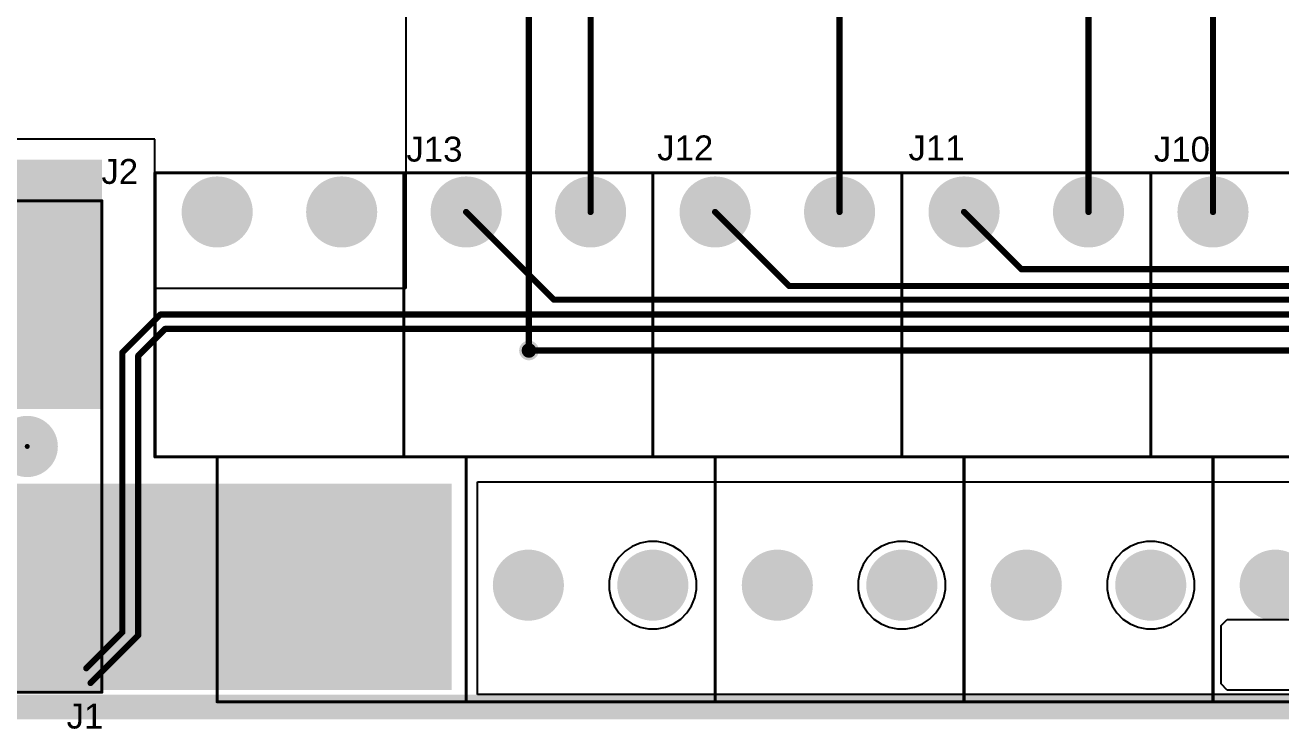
# Model space of a CAD drawing. Header units: millimetres. Extents: x -1.62 to 7.16, y -0.1 to 4.29.
# Drawn here: x 1.316 to 3.334, y 1.533 to 2.664 of the extents above; entities that cross this region are included whole.
import ezdxf

# ---------------------------------------------------------------- set-up
doc = ezdxf.new("R2010")
doc.units = ezdxf.units.MM
doc.header["$MEASUREMENT"] = 0
for name, color, linetype in [('BottomLayer', 5, 'Continuous'), ('BottomSolder', 6, 'Continuous'), ('Mechanical2', 216, 'Continuous'), ('MultiLayer', 9, 'Continuous'), ('PadHoleLayer', 156, 'Continuous'), ('TopLayer', 1, 'Continuous'), ('TopOverlay', 2, 'Continuous'), ('TopSolder', 216, 'Continuous'), ('ViaHoleLayer', 16, 'Continuous')]:
    doc.layers.add(name, color=color, linetype=linetype)
doc.styles.add('Arial', font='', dxfattribs={"height": 0.2})
doc.styles.get('Arial').set_extended_font_data('Arial')

# ---------------------------------------------------------------- blocks, each defined once
blk = doc.blocks.new('DB128A_5_08_2_2P_OG_S_65')
at = {"layer": 'BottomLayer'}
h = blk.add_hatch(color=5, dxfattribs=at)
edge = h.paths.add_edge_path()
edge.add_arc((-0.1, 0.6), 0.055118, 0, 360)
h = blk.add_hatch(color=5, dxfattribs=at)
edge = h.paths.add_edge_path()
edge.add_arc((0.1, 0.6), 0.055118, 0, 360)
h = blk.add_hatch(color=5, dxfattribs=at)
edge = h.paths.add_edge_path()
edge.add_arc((0, 0), 0.055118, 0, 360)
h = blk.add_hatch(color=5, dxfattribs=at)
edge = h.paths.add_edge_path()
edge.add_arc((0.2, 0), 0.055118, 0, 360)
at = {"layer": 'BottomSolder'}
h = blk.add_hatch(color=6, dxfattribs=at)
edge = h.paths.add_edge_path()
edge.add_arc((-0.1, 0.6), 0.057118, 0, 360)
h = blk.add_hatch(color=6, dxfattribs=at)
edge = h.paths.add_edge_path()
edge.add_arc((0.1, 0.6), 0.057118, 0, 360)
h = blk.add_hatch(color=6, dxfattribs=at)
edge = h.paths.add_edge_path()
edge.add_arc((0, 0), 0.057118, 0, 360)
h = blk.add_hatch(color=6, dxfattribs=at)
edge = h.paths.add_edge_path()
edge.add_arc((0.2, 0), 0.057118, 0, 360)
at = {"layer": 'MultiLayer'}
h = blk.add_hatch(color=9, dxfattribs=at)
edge = h.paths.add_edge_path()
edge.add_arc((-0.1, 0.6), 0.055118, 0, 360)
h = blk.add_hatch(color=9, dxfattribs=at)
edge = h.paths.add_edge_path()
edge.add_arc((0.1, 0.6), 0.055118, 0, 360)
h = blk.add_hatch(color=9, dxfattribs=at)
edge = h.paths.add_edge_path()
edge.add_arc((0, 0), 0.055118, 0, 360)
h = blk.add_hatch(color=9, dxfattribs=at)
edge = h.paths.add_edge_path()
edge.add_arc((0.2, 0), 0.055118, 0, 360)
at = {"layer": 'PadHoleLayer'}
h = blk.add_hatch(color=156, dxfattribs=at)
edge = h.paths.add_edge_path()
edge.add_arc((-0.1, 0.6), 0.031496, 0, 360)
h = blk.add_hatch(color=156, dxfattribs=at)
edge = h.paths.add_edge_path()
edge.add_arc((0.1, 0.6), 0.031496, 0, 360)
h = blk.add_hatch(color=156, dxfattribs=at)
edge = h.paths.add_edge_path()
edge.add_arc((0, 0), 0.031496, 0, 360)
h = blk.add_hatch(color=156, dxfattribs=at)
edge = h.paths.add_edge_path()
edge.add_arc((0.2, 0), 0.031496, 0, 360)
at = {"layer": 'TopLayer'}
h = blk.add_hatch(color=1, dxfattribs=at)
edge = h.paths.add_edge_path()
edge.add_arc((-0.1, 0.6), 0.055118, 0, 360)
h = blk.add_hatch(color=1, dxfattribs=at)
edge = h.paths.add_edge_path()
edge.add_arc((0.1, 0.6), 0.055118, 0, 360)
h = blk.add_hatch(color=1, dxfattribs=at)
edge = h.paths.add_edge_path()
edge.add_arc((0, 0), 0.055118, 0, 360)
h = blk.add_hatch(color=1, dxfattribs=at)
edge = h.paths.add_edge_path()
edge.add_arc((0.2, 0), 0.055118, 0, 360)
at = {"layer": 'TopSolder'}
h = blk.add_hatch(color=216, dxfattribs=at)
edge = h.paths.add_edge_path()
edge.add_arc((-0.1, 0.6), 0.057118, 0, 360)
h = blk.add_hatch(color=216, dxfattribs=at)
edge = h.paths.add_edge_path()
edge.add_arc((0.1, 0.6), 0.057118, 0, 360)
h = blk.add_hatch(color=216, dxfattribs=at)
edge = h.paths.add_edge_path()
edge.add_arc((0, 0), 0.057118, 0, 360)
h = blk.add_hatch(color=216, dxfattribs=at)
edge = h.paths.add_edge_path()
edge.add_arc((0.2, 0), 0.057118, 0, 360)
at = {"layer": 'TopOverlay', "const_width": 0.005}
for points in [[(-0.2, 0.206301), (-0.2, 0.662992)], [(-0.2, 0.662992), (0.2, 0.662992)], [(0.2, 0.206301), (0.2, 0.662992)], [(-0.2, 0.206301), (0.2, 0.206301)], [(-0.1, -0.187401), (-0.1, 0.206301)], [(0.2, 0.206301), (0.3, 0.206301)], [(0.3, -0.187401), (0.3, 0.206301)], [(-0.1, -0.187401), (0.3, -0.187401)]]:
    blk.add_lwpolyline(points, dxfattribs=at)
at = {"layer": 'TopOverlay', "const_width": 0.0025}
for points in [[(-0.20125, 0.662992, 1), (-0.19875, 0.662992, 1)], [(-0.20125, 0.662992, 1), (-0.19875, 0.662992, 1)], [(0.19875, 0.662992, 1), (0.20125, 0.662992, 1)], [(0.19875, 0.662992, 1), (0.20125, 0.662992, 1)], [(-0.20125, 0.206301, 1), (-0.19875, 0.206301, 1)], [(-0.20125, 0.206301, 1), (-0.19875, 0.206301, 1)], [(-0.10125, 0.206301, 1), (-0.09875, 0.206301, 1)], [(0.19875, 0.206301, 1), (0.20125, 0.206301, 1)], [(0.19875, 0.206301, 1), (0.20125, 0.206301, 1)], [(0.19875, 0.206301, 1), (0.20125, 0.206301, 1)], [(0.29875, 0.206301, 1), (0.30125, 0.206301, 1)], [(0.29875, 0.206301, 1), (0.30125, 0.206301, 1)], [(-0.10125, -0.187401, 1), (-0.09875, -0.187401, 1)], [(-0.10125, -0.187401, 1), (-0.09875, -0.187401, 1)], [(0.29875, -0.187401, 1), (0.30125, -0.187401, 1)], [(0.29875, -0.187401, 1), (0.30125, -0.187401, 1)]]:
    blk.add_lwpolyline(points, format="xyb", close=True, dxfattribs=at)
blk = doc.blocks.new('DB128A_5_08_2_2P_GN_S_148')
at = {"layer": 'BottomLayer'}
h = blk.add_hatch(color=5, dxfattribs=at)
edge = h.paths.add_edge_path()
edge.add_arc((-0.1, 0.6), 0.055118, 0, 360)
h = blk.add_hatch(color=5, dxfattribs=at)
edge = h.paths.add_edge_path()
edge.add_arc((0.1, 0.6), 0.055118, 0, 360)
h = blk.add_hatch(color=5, dxfattribs=at)
edge = h.paths.add_edge_path()
edge.add_arc((0, 0), 0.055118, 0, 360)
h = blk.add_hatch(color=5, dxfattribs=at)
edge = h.paths.add_edge_path()
edge.add_arc((0.2, 0), 0.055118, 0, 360)
at = {"layer": 'BottomSolder'}
h = blk.add_hatch(color=6, dxfattribs=at)
edge = h.paths.add_edge_path()
edge.add_arc((-0.1, 0.6), 0.057118, 0, 360)
h = blk.add_hatch(color=6, dxfattribs=at)
edge = h.paths.add_edge_path()
edge.add_arc((0.1, 0.6), 0.057118, 0, 360)
h = blk.add_hatch(color=6, dxfattribs=at)
edge = h.paths.add_edge_path()
edge.add_arc((0, 0), 0.057118, 0, 360)
h = blk.add_hatch(color=6, dxfattribs=at)
edge = h.paths.add_edge_path()
edge.add_arc((0.2, 0), 0.057118, 0, 360)
at = {"layer": 'MultiLayer'}
h = blk.add_hatch(color=9, dxfattribs=at)
edge = h.paths.add_edge_path()
edge.add_arc((-0.1, 0.6), 0.055118, 0, 360)
h = blk.add_hatch(color=9, dxfattribs=at)
edge = h.paths.add_edge_path()
edge.add_arc((0.1, 0.6), 0.055118, 0, 360)
h = blk.add_hatch(color=9, dxfattribs=at)
edge = h.paths.add_edge_path()
edge.add_arc((0, 0), 0.055118, 0, 360)
h = blk.add_hatch(color=9, dxfattribs=at)
edge = h.paths.add_edge_path()
edge.add_arc((0.2, 0), 0.055118, 0, 360)
at = {"layer": 'PadHoleLayer'}
h = blk.add_hatch(color=156, dxfattribs=at)
edge = h.paths.add_edge_path()
edge.add_arc((-0.1, 0.6), 0.031496, 0, 360)
h = blk.add_hatch(color=156, dxfattribs=at)
edge = h.paths.add_edge_path()
edge.add_arc((0.1, 0.6), 0.031496, 0, 360)
h = blk.add_hatch(color=156, dxfattribs=at)
edge = h.paths.add_edge_path()
edge.add_arc((0, 0), 0.031496, 0, 360)
h = blk.add_hatch(color=156, dxfattribs=at)
edge = h.paths.add_edge_path()
edge.add_arc((0.2, 0), 0.031496, 0, 360)
at = {"layer": 'TopLayer'}
h = blk.add_hatch(color=1, dxfattribs=at)
edge = h.paths.add_edge_path()
edge.add_arc((-0.1, 0.6), 0.055118, 0, 360)
h = blk.add_hatch(color=1, dxfattribs=at)
edge = h.paths.add_edge_path()
edge.add_arc((0.1, 0.6), 0.055118, 0, 360)
h = blk.add_hatch(color=1, dxfattribs=at)
edge = h.paths.add_edge_path()
edge.add_arc((0, 0), 0.055118, 0, 360)
h = blk.add_hatch(color=1, dxfattribs=at)
edge = h.paths.add_edge_path()
edge.add_arc((0.2, 0), 0.055118, 0, 360)
at = {"layer": 'TopSolder'}
h = blk.add_hatch(color=216, dxfattribs=at)
edge = h.paths.add_edge_path()
edge.add_arc((-0.1, 0.6), 0.057118, 0, 360)
h = blk.add_hatch(color=216, dxfattribs=at)
edge = h.paths.add_edge_path()
edge.add_arc((0.1, 0.6), 0.057118, 0, 360)
h = blk.add_hatch(color=216, dxfattribs=at)
edge = h.paths.add_edge_path()
edge.add_arc((0, 0), 0.057118, 0, 360)
h = blk.add_hatch(color=216, dxfattribs=at)
edge = h.paths.add_edge_path()
edge.add_arc((0.2, 0), 0.057118, 0, 360)
at = {"layer": 'TopOverlay', "const_width": 0.005}
for points in [[(-0.2, 0.206301), (-0.2, 0.662992)], [(-0.2, 0.662992), (0.2, 0.662992)], [(0.2, 0.206301), (0.2, 0.662992)], [(-0.2, 0.206301), (0.2, 0.206301)], [(-0.1, -0.187401), (-0.1, 0.206301)], [(0.2, 0.206301), (0.3, 0.206301)], [(0.3, -0.187401), (0.3, 0.206301)], [(-0.1, -0.187401), (0.3, -0.187401)]]:
    blk.add_lwpolyline(points, dxfattribs=at)
at = {"layer": 'TopOverlay', "const_width": 0.0025}
for points in [[(-0.20125, 0.662992, 1), (-0.19875, 0.662992, 1)], [(-0.20125, 0.662992, 1), (-0.19875, 0.662992, 1)], [(0.19875, 0.662992, 1), (0.20125, 0.662992, 1)], [(0.19875, 0.662992, 1), (0.20125, 0.662992, 1)], [(-0.20125, 0.206301, 1), (-0.19875, 0.206301, 1)], [(-0.20125, 0.206301, 1), (-0.19875, 0.206301, 1)], [(-0.10125, 0.206301, 1), (-0.09875, 0.206301, 1)], [(0.19875, 0.206301, 1), (0.20125, 0.206301, 1)], [(0.19875, 0.206301, 1), (0.20125, 0.206301, 1)], [(0.19875, 0.206301, 1), (0.20125, 0.206301, 1)], [(0.29875, 0.206301, 1), (0.30125, 0.206301, 1)], [(0.29875, 0.206301, 1), (0.30125, 0.206301, 1)], [(-0.10125, -0.187401, 1), (-0.09875, -0.187401, 1)], [(-0.10125, -0.187401, 1), (-0.09875, -0.187401, 1)], [(0.29875, -0.187401, 1), (0.30125, -0.187401, 1)], [(0.29875, -0.187401, 1), (0.30125, -0.187401, 1)]]:
    blk.add_lwpolyline(points, format="xyb", close=True, dxfattribs=at)
blk = doc.blocks.new('DB128A_5_08_2_2P_GN_S_149')
at = {"layer": 'BottomLayer'}
h = blk.add_hatch(color=5, dxfattribs=at)
edge = h.paths.add_edge_path()
edge.add_arc((-0.1, 0.6), 0.055118, 0, 360)
h = blk.add_hatch(color=5, dxfattribs=at)
edge = h.paths.add_edge_path()
edge.add_arc((0.1, 0.6), 0.055118, 0, 360)
h = blk.add_hatch(color=5, dxfattribs=at)
edge = h.paths.add_edge_path()
edge.add_arc((0, 0), 0.055118, 0, 360)
h = blk.add_hatch(color=5, dxfattribs=at)
edge = h.paths.add_edge_path()
edge.add_arc((0.2, 0), 0.055118, 0, 360)
at = {"layer": 'BottomSolder'}
h = blk.add_hatch(color=6, dxfattribs=at)
edge = h.paths.add_edge_path()
edge.add_arc((-0.1, 0.6), 0.057118, 0, 360)
h = blk.add_hatch(color=6, dxfattribs=at)
edge = h.paths.add_edge_path()
edge.add_arc((0.1, 0.6), 0.057118, 0, 360)
h = blk.add_hatch(color=6, dxfattribs=at)
edge = h.paths.add_edge_path()
edge.add_arc((0, 0), 0.057118, 0, 360)
h = blk.add_hatch(color=6, dxfattribs=at)
edge = h.paths.add_edge_path()
edge.add_arc((0.2, 0), 0.057118, 0, 360)
at = {"layer": 'MultiLayer'}
h = blk.add_hatch(color=9, dxfattribs=at)
edge = h.paths.add_edge_path()
edge.add_arc((-0.1, 0.6), 0.055118, 0, 360)
h = blk.add_hatch(color=9, dxfattribs=at)
edge = h.paths.add_edge_path()
edge.add_arc((0.1, 0.6), 0.055118, 0, 360)
h = blk.add_hatch(color=9, dxfattribs=at)
edge = h.paths.add_edge_path()
edge.add_arc((0, 0), 0.055118, 0, 360)
h = blk.add_hatch(color=9, dxfattribs=at)
edge = h.paths.add_edge_path()
edge.add_arc((0.2, 0), 0.055118, 0, 360)
at = {"layer": 'PadHoleLayer'}
h = blk.add_hatch(color=156, dxfattribs=at)
edge = h.paths.add_edge_path()
edge.add_arc((-0.1, 0.6), 0.031496, 0, 360)
h = blk.add_hatch(color=156, dxfattribs=at)
edge = h.paths.add_edge_path()
edge.add_arc((0.1, 0.6), 0.031496, 0, 360)
h = blk.add_hatch(color=156, dxfattribs=at)
edge = h.paths.add_edge_path()
edge.add_arc((0, 0), 0.031496, 0, 360)
h = blk.add_hatch(color=156, dxfattribs=at)
edge = h.paths.add_edge_path()
edge.add_arc((0.2, 0), 0.031496, 0, 360)
at = {"layer": 'TopLayer'}
h = blk.add_hatch(color=1, dxfattribs=at)
edge = h.paths.add_edge_path()
edge.add_arc((-0.1, 0.6), 0.055118, 0, 360)
h = blk.add_hatch(color=1, dxfattribs=at)
edge = h.paths.add_edge_path()
edge.add_arc((0.1, 0.6), 0.055118, 0, 360)
h = blk.add_hatch(color=1, dxfattribs=at)
edge = h.paths.add_edge_path()
edge.add_arc((0, 0), 0.055118, 0, 360)
h = blk.add_hatch(color=1, dxfattribs=at)
edge = h.paths.add_edge_path()
edge.add_arc((0.2, 0), 0.055118, 0, 360)
at = {"layer": 'TopSolder'}
h = blk.add_hatch(color=216, dxfattribs=at)
edge = h.paths.add_edge_path()
edge.add_arc((-0.1, 0.6), 0.057118, 0, 360)
h = blk.add_hatch(color=216, dxfattribs=at)
edge = h.paths.add_edge_path()
edge.add_arc((0.1, 0.6), 0.057118, 0, 360)
h = blk.add_hatch(color=216, dxfattribs=at)
edge = h.paths.add_edge_path()
edge.add_arc((0, 0), 0.057118, 0, 360)
h = blk.add_hatch(color=216, dxfattribs=at)
edge = h.paths.add_edge_path()
edge.add_arc((0.2, 0), 0.057118, 0, 360)
at = {"layer": 'TopOverlay', "const_width": 0.005}
for points in [[(-0.2, 0.206301), (-0.2, 0.662992)], [(-0.2, 0.662992), (0.2, 0.662992)], [(0.2, 0.206301), (0.2, 0.662992)], [(-0.2, 0.206301), (0.2, 0.206301)], [(-0.1, -0.187401), (-0.1, 0.206301)], [(0.2, 0.206301), (0.3, 0.206301)], [(0.3, -0.187401), (0.3, 0.206301)], [(-0.1, -0.187401), (0.3, -0.187401)]]:
    blk.add_lwpolyline(points, dxfattribs=at)
at = {"layer": 'TopOverlay', "const_width": 0.0025}
for points in [[(-0.20125, 0.662992, 1), (-0.19875, 0.662992, 1)], [(-0.20125, 0.662992, 1), (-0.19875, 0.662992, 1)], [(0.19875, 0.662992, 1), (0.20125, 0.662992, 1)], [(0.19875, 0.662992, 1), (0.20125, 0.662992, 1)], [(-0.20125, 0.206301, 1), (-0.19875, 0.206301, 1)], [(-0.20125, 0.206301, 1), (-0.19875, 0.206301, 1)], [(-0.10125, 0.206301, 1), (-0.09875, 0.206301, 1)], [(0.19875, 0.206301, 1), (0.20125, 0.206301, 1)], [(0.19875, 0.206301, 1), (0.20125, 0.206301, 1)], [(0.19875, 0.206301, 1), (0.20125, 0.206301, 1)], [(0.29875, 0.206301, 1), (0.30125, 0.206301, 1)], [(0.29875, 0.206301, 1), (0.30125, 0.206301, 1)], [(-0.10125, -0.187401, 1), (-0.09875, -0.187401, 1)], [(-0.10125, -0.187401, 1), (-0.09875, -0.187401, 1)], [(0.29875, -0.187401, 1), (0.30125, -0.187401, 1)], [(0.29875, -0.187401, 1), (0.30125, -0.187401, 1)]]:
    blk.add_lwpolyline(points, format="xyb", close=True, dxfattribs=at)
blk = doc.blocks.new('DB128A_5_08_2_2P_GN_S_150')
at = {"layer": 'BottomLayer'}
h = blk.add_hatch(color=5, dxfattribs=at)
edge = h.paths.add_edge_path()
edge.add_arc((-0.1, 0.6), 0.055118, 0, 360)
h = blk.add_hatch(color=5, dxfattribs=at)
edge = h.paths.add_edge_path()
edge.add_arc((0.1, 0.6), 0.055118, 0, 360)
h = blk.add_hatch(color=5, dxfattribs=at)
edge = h.paths.add_edge_path()
edge.add_arc((0, 0), 0.055118, 0, 360)
h = blk.add_hatch(color=5, dxfattribs=at)
edge = h.paths.add_edge_path()
edge.add_arc((0.2, 0), 0.055118, 0, 360)
at = {"layer": 'BottomSolder'}
h = blk.add_hatch(color=6, dxfattribs=at)
edge = h.paths.add_edge_path()
edge.add_arc((-0.1, 0.6), 0.057118, 0, 360)
h = blk.add_hatch(color=6, dxfattribs=at)
edge = h.paths.add_edge_path()
edge.add_arc((0.1, 0.6), 0.057118, 0, 360)
h = blk.add_hatch(color=6, dxfattribs=at)
edge = h.paths.add_edge_path()
edge.add_arc((0, 0), 0.057118, 0, 360)
h = blk.add_hatch(color=6, dxfattribs=at)
edge = h.paths.add_edge_path()
edge.add_arc((0.2, 0), 0.057118, 0, 360)
at = {"layer": 'MultiLayer'}
h = blk.add_hatch(color=9, dxfattribs=at)
edge = h.paths.add_edge_path()
edge.add_arc((-0.1, 0.6), 0.055118, 0, 360)
h = blk.add_hatch(color=9, dxfattribs=at)
edge = h.paths.add_edge_path()
edge.add_arc((0.1, 0.6), 0.055118, 0, 360)
h = blk.add_hatch(color=9, dxfattribs=at)
edge = h.paths.add_edge_path()
edge.add_arc((0, 0), 0.055118, 0, 360)
h = blk.add_hatch(color=9, dxfattribs=at)
edge = h.paths.add_edge_path()
edge.add_arc((0.2, 0), 0.055118, 0, 360)
at = {"layer": 'PadHoleLayer'}
h = blk.add_hatch(color=156, dxfattribs=at)
edge = h.paths.add_edge_path()
edge.add_arc((-0.1, 0.6), 0.031496, 0, 360)
h = blk.add_hatch(color=156, dxfattribs=at)
edge = h.paths.add_edge_path()
edge.add_arc((0.1, 0.6), 0.031496, 0, 360)
h = blk.add_hatch(color=156, dxfattribs=at)
edge = h.paths.add_edge_path()
edge.add_arc((0, 0), 0.031496, 0, 360)
h = blk.add_hatch(color=156, dxfattribs=at)
edge = h.paths.add_edge_path()
edge.add_arc((0.2, 0), 0.031496, 0, 360)
at = {"layer": 'TopLayer'}
h = blk.add_hatch(color=1, dxfattribs=at)
edge = h.paths.add_edge_path()
edge.add_arc((-0.1, 0.6), 0.055118, 0, 360)
h = blk.add_hatch(color=1, dxfattribs=at)
edge = h.paths.add_edge_path()
edge.add_arc((0.1, 0.6), 0.055118, 0, 360)
h = blk.add_hatch(color=1, dxfattribs=at)
edge = h.paths.add_edge_path()
edge.add_arc((0, 0), 0.055118, 0, 360)
h = blk.add_hatch(color=1, dxfattribs=at)
edge = h.paths.add_edge_path()
edge.add_arc((0.2, 0), 0.055118, 0, 360)
at = {"layer": 'TopSolder'}
h = blk.add_hatch(color=216, dxfattribs=at)
edge = h.paths.add_edge_path()
edge.add_arc((-0.1, 0.6), 0.057118, 0, 360)
h = blk.add_hatch(color=216, dxfattribs=at)
edge = h.paths.add_edge_path()
edge.add_arc((0.1, 0.6), 0.057118, 0, 360)
h = blk.add_hatch(color=216, dxfattribs=at)
edge = h.paths.add_edge_path()
edge.add_arc((0, 0), 0.057118, 0, 360)
h = blk.add_hatch(color=216, dxfattribs=at)
edge = h.paths.add_edge_path()
edge.add_arc((0.2, 0), 0.057118, 0, 360)
at = {"layer": 'TopOverlay', "const_width": 0.005}
for points in [[(-0.2, 0.206301), (-0.2, 0.662992)], [(-0.2, 0.662992), (0.2, 0.662992)], [(0.2, 0.206301), (0.2, 0.662992)], [(-0.2, 0.206301), (0.2, 0.206301)], [(-0.1, -0.187401), (-0.1, 0.206301)], [(0.2, 0.206301), (0.3, 0.206301)], [(0.3, -0.187401), (0.3, 0.206301)], [(-0.1, -0.187401), (0.3, -0.187401)]]:
    blk.add_lwpolyline(points, dxfattribs=at)
at = {"layer": 'TopOverlay', "const_width": 0.0025}
for points in [[(-0.20125, 0.662992, 1), (-0.19875, 0.662992, 1)], [(-0.20125, 0.662992, 1), (-0.19875, 0.662992, 1)], [(0.19875, 0.662992, 1), (0.20125, 0.662992, 1)], [(0.19875, 0.662992, 1), (0.20125, 0.662992, 1)], [(-0.20125, 0.206301, 1), (-0.19875, 0.206301, 1)], [(-0.20125, 0.206301, 1), (-0.19875, 0.206301, 1)], [(-0.10125, 0.206301, 1), (-0.09875, 0.206301, 1)], [(0.19875, 0.206301, 1), (0.20125, 0.206301, 1)], [(0.19875, 0.206301, 1), (0.20125, 0.206301, 1)], [(0.19875, 0.206301, 1), (0.20125, 0.206301, 1)], [(0.29875, 0.206301, 1), (0.30125, 0.206301, 1)], [(0.29875, 0.206301, 1), (0.30125, 0.206301, 1)], [(-0.10125, -0.187401, 1), (-0.09875, -0.187401, 1)], [(-0.10125, -0.187401, 1), (-0.09875, -0.187401, 1)], [(0.29875, -0.187401, 1), (0.30125, -0.187401, 1)], [(0.29875, -0.187401, 1), (0.30125, -0.187401, 1)]]:
    blk.add_lwpolyline(points, format="xyb", close=True, dxfattribs=at)
blk = doc.blocks.new('DB128A_5_08_2_2P_GN_S_151')
at = {"layer": 'BottomLayer'}
h = blk.add_hatch(color=5, dxfattribs=at)
edge = h.paths.add_edge_path()
edge.add_arc((-0.1, 0.6), 0.055118, 0, 360)
h = blk.add_hatch(color=5, dxfattribs=at)
edge = h.paths.add_edge_path()
edge.add_arc((0.1, 0.6), 0.055118, 0, 360)
h = blk.add_hatch(color=5, dxfattribs=at)
edge = h.paths.add_edge_path()
edge.add_arc((0, 0), 0.055118, 0, 360)
h = blk.add_hatch(color=5, dxfattribs=at)
edge = h.paths.add_edge_path()
edge.add_arc((0.2, 0), 0.055118, 0, 360)
at = {"layer": 'BottomSolder'}
h = blk.add_hatch(color=6, dxfattribs=at)
edge = h.paths.add_edge_path()
edge.add_arc((-0.1, 0.6), 0.057118, 0, 360)
h = blk.add_hatch(color=6, dxfattribs=at)
edge = h.paths.add_edge_path()
edge.add_arc((0.1, 0.6), 0.057118, 0, 360)
h = blk.add_hatch(color=6, dxfattribs=at)
edge = h.paths.add_edge_path()
edge.add_arc((0, 0), 0.057118, 0, 360)
h = blk.add_hatch(color=6, dxfattribs=at)
edge = h.paths.add_edge_path()
edge.add_arc((0.2, 0), 0.057118, 0, 360)
at = {"layer": 'MultiLayer'}
h = blk.add_hatch(color=9, dxfattribs=at)
edge = h.paths.add_edge_path()
edge.add_arc((-0.1, 0.6), 0.055118, 0, 360)
h = blk.add_hatch(color=9, dxfattribs=at)
edge = h.paths.add_edge_path()
edge.add_arc((0.1, 0.6), 0.055118, 0, 360)
h = blk.add_hatch(color=9, dxfattribs=at)
edge = h.paths.add_edge_path()
edge.add_arc((0, 0), 0.055118, 0, 360)
h = blk.add_hatch(color=9, dxfattribs=at)
edge = h.paths.add_edge_path()
edge.add_arc((0.2, 0), 0.055118, 0, 360)
at = {"layer": 'PadHoleLayer'}
h = blk.add_hatch(color=156, dxfattribs=at)
edge = h.paths.add_edge_path()
edge.add_arc((-0.1, 0.6), 0.031496, 0, 360)
h = blk.add_hatch(color=156, dxfattribs=at)
edge = h.paths.add_edge_path()
edge.add_arc((0.1, 0.6), 0.031496, 0, 360)
h = blk.add_hatch(color=156, dxfattribs=at)
edge = h.paths.add_edge_path()
edge.add_arc((0, 0), 0.031496, 0, 360)
h = blk.add_hatch(color=156, dxfattribs=at)
edge = h.paths.add_edge_path()
edge.add_arc((0.2, 0), 0.031496, 0, 360)
at = {"layer": 'TopLayer'}
h = blk.add_hatch(color=1, dxfattribs=at)
edge = h.paths.add_edge_path()
edge.add_arc((-0.1, 0.6), 0.055118, 0, 360)
h = blk.add_hatch(color=1, dxfattribs=at)
edge = h.paths.add_edge_path()
edge.add_arc((0.1, 0.6), 0.055118, 0, 360)
h = blk.add_hatch(color=1, dxfattribs=at)
edge = h.paths.add_edge_path()
edge.add_arc((0, 0), 0.055118, 0, 360)
h = blk.add_hatch(color=1, dxfattribs=at)
edge = h.paths.add_edge_path()
edge.add_arc((0.2, 0), 0.055118, 0, 360)
at = {"layer": 'TopSolder'}
h = blk.add_hatch(color=216, dxfattribs=at)
edge = h.paths.add_edge_path()
edge.add_arc((-0.1, 0.6), 0.057118, 0, 360)
h = blk.add_hatch(color=216, dxfattribs=at)
edge = h.paths.add_edge_path()
edge.add_arc((0.1, 0.6), 0.057118, 0, 360)
h = blk.add_hatch(color=216, dxfattribs=at)
edge = h.paths.add_edge_path()
edge.add_arc((0, 0), 0.057118, 0, 360)
h = blk.add_hatch(color=216, dxfattribs=at)
edge = h.paths.add_edge_path()
edge.add_arc((0.2, 0), 0.057118, 0, 360)
at = {"layer": 'TopOverlay', "const_width": 0.005}
for points in [[(-0.2, 0.662992), (0.2, 0.662992)], [(-0.2, 0.206301), (-0.2, 0.662992)], [(0.2, 0.206301), (0.2, 0.662992)], [(-0.2, 0.206301), (0.2, 0.206301)], [(-0.1, -0.187401), (-0.1, 0.206301)], [(0.2, 0.206301), (0.3, 0.206301)], [(0.3, -0.187401), (0.3, 0.206301)], [(-0.1, -0.187401), (0.3, -0.187401)]]:
    blk.add_lwpolyline(points, dxfattribs=at)
at = {"layer": 'TopOverlay', "const_width": 0.0025}
for points in [[(-0.20125, 0.662992, 1), (-0.19875, 0.662992, 1)], [(-0.20125, 0.662992, 1), (-0.19875, 0.662992, 1)], [(0.19875, 0.662992, 1), (0.20125, 0.662992, 1)], [(0.19875, 0.662992, 1), (0.20125, 0.662992, 1)], [(-0.20125, 0.206301, 1), (-0.19875, 0.206301, 1)], [(-0.20125, 0.206301, 1), (-0.19875, 0.206301, 1)], [(-0.10125, 0.206301, 1), (-0.09875, 0.206301, 1)], [(0.19875, 0.206301, 1), (0.20125, 0.206301, 1)], [(0.19875, 0.206301, 1), (0.20125, 0.206301, 1)], [(0.19875, 0.206301, 1), (0.20125, 0.206301, 1)], [(0.29875, 0.206301, 1), (0.30125, 0.206301, 1)], [(0.29875, 0.206301, 1), (0.30125, 0.206301, 1)], [(-0.10125, -0.187401, 1), (-0.09875, -0.187401, 1)], [(-0.10125, -0.187401, 1), (-0.09875, -0.187401, 1)], [(0.29875, -0.187401, 1), (0.30125, -0.187401, 1)], [(0.29875, -0.187401, 1), (0.30125, -0.187401, 1)]]:
    blk.add_lwpolyline(points, format="xyb", close=True, dxfattribs=at)
blk = doc.blocks.new('178_6165_0002_157')
at = {"layer": 'BottomLayer'}
blk.add_hatch(color=5, dxfattribs=at).paths.add_polyline_path([(-0.2953, 0.0925), (-0.2087, 0.0925), (-0.2087, 0.0059), (-0.2953, 0.0059)])
h = blk.add_hatch(color=5, dxfattribs=at)
edge = h.paths.add_edge_path()
edge.add_arc((-0.1142, 0.0492), 0.0433, 0, 360)
h = blk.add_hatch(color=5, dxfattribs=at)
edge = h.paths.add_edge_path()
edge.add_arc((0.1142, 0.0492), 0.0433, 0, 360)
h = blk.add_hatch(color=5, dxfattribs=at)
edge = h.paths.add_edge_path()
edge.add_arc((0.252, 0.0492), 0.0433, 0, 360)
h = blk.add_hatch(color=5, dxfattribs=at)
edge = h.paths.add_edge_path()
edge.add_arc((-0.252, -0.0492), 0.0433, 0, 360)
h = blk.add_hatch(color=5, dxfattribs=at)
edge = h.paths.add_edge_path()
edge.add_arc((-0.1142, -0.0492), 0.0433, 0, 360)
h = blk.add_hatch(color=5, dxfattribs=at)
edge = h.paths.add_edge_path()
edge.add_arc((0.1142, -0.0492), 0.0433, 0, 360)
h = blk.add_hatch(color=5, dxfattribs=at)
edge = h.paths.add_edge_path()
edge.add_arc((0.252, -0.0492), 0.0433, 0, 360)
at = {"layer": 'BottomSolder'}
blk.add_hatch(color=6, dxfattribs=at).paths.add_polyline_path([(-0.2973, 0.0945), (-0.2067, 0.0945), (-0.2067, 0.0039), (-0.2973, 0.0039)])
h = blk.add_hatch(color=6, dxfattribs=at)
edge = h.paths.add_edge_path()
edge.add_arc((-0.1142, 0.0492), 0.0453, 0, 360)
h = blk.add_hatch(color=6, dxfattribs=at)
edge = h.paths.add_edge_path()
edge.add_arc((0.1142, 0.0492), 0.0453, 0, 360)
h = blk.add_hatch(color=6, dxfattribs=at)
edge = h.paths.add_edge_path()
edge.add_arc((0.252, 0.0492), 0.0453, 0, 360)
h = blk.add_hatch(color=6, dxfattribs=at)
edge = h.paths.add_edge_path()
edge.add_arc((0, 0), 0.004, 0, 360)
h = blk.add_hatch(color=6, dxfattribs=at)
edge = h.paths.add_edge_path()
edge.add_arc((-0.252, -0.0492), 0.0453, 0, 360)
h = blk.add_hatch(color=6, dxfattribs=at)
edge = h.paths.add_edge_path()
edge.add_arc((-0.1142, -0.0492), 0.0453, 0, 360)
h = blk.add_hatch(color=6, dxfattribs=at)
edge = h.paths.add_edge_path()
edge.add_arc((0.1142, -0.0492), 0.0453, 0, 360)
h = blk.add_hatch(color=6, dxfattribs=at)
edge = h.paths.add_edge_path()
edge.add_arc((0.252, -0.0492), 0.0453, 0, 360)
at = {"layer": 'MultiLayer'}
blk.add_hatch(color=9, dxfattribs=at).paths.add_polyline_path([(-0.2953, 0.0925), (-0.2087, 0.0925), (-0.2087, 0.0059), (-0.2953, 0.0059)])
h = blk.add_hatch(color=9, dxfattribs=at)
edge = h.paths.add_edge_path()
edge.add_arc((-0.1142, 0.0492), 0.0433, 0, 360)
h = blk.add_hatch(color=9, dxfattribs=at)
edge = h.paths.add_edge_path()
edge.add_arc((0.1142, 0.0492), 0.0433, 0, 360)
h = blk.add_hatch(color=9, dxfattribs=at)
edge = h.paths.add_edge_path()
edge.add_arc((0.252, 0.0492), 0.0433, 0, 360)
h = blk.add_hatch(color=9, dxfattribs=at)
edge = h.paths.add_edge_path()
edge.add_arc((-0.252, -0.0492), 0.0433, 0, 360)
h = blk.add_hatch(color=9, dxfattribs=at)
edge = h.paths.add_edge_path()
edge.add_arc((-0.1142, -0.0492), 0.0433, 0, 360)
h = blk.add_hatch(color=9, dxfattribs=at)
edge = h.paths.add_edge_path()
edge.add_arc((0.1142, -0.0492), 0.0433, 0, 360)
h = blk.add_hatch(color=9, dxfattribs=at)
edge = h.paths.add_edge_path()
edge.add_arc((0.252, -0.0492), 0.0433, 0, 360)
at = {"layer": 'PadHoleLayer'}
h = blk.add_hatch(color=156, dxfattribs=at)
edge = h.paths.add_edge_path()
edge.add_arc((-0.252, 0.0492), 0.0295, 0, 360)
h = blk.add_hatch(color=156, dxfattribs=at)
edge = h.paths.add_edge_path()
edge.add_arc((-0.1142, 0.0492), 0.0295, 0, 360)
h = blk.add_hatch(color=156, dxfattribs=at)
edge = h.paths.add_edge_path()
edge.add_arc((0.1142, 0.0492), 0.0295, 0, 360)
h = blk.add_hatch(color=156, dxfattribs=at)
edge = h.paths.add_edge_path()
edge.add_arc((0.252, 0.0492), 0.0295, 0, 360)
h = blk.add_hatch(color=156, dxfattribs=at)
edge = h.paths.add_edge_path()
edge.add_arc((0, 0), 0.0492, 0, 360)
h = blk.add_hatch(color=156, dxfattribs=at)
edge = h.paths.add_edge_path()
edge.add_arc((-0.252, -0.0492), 0.0295, 0, 360)
h = blk.add_hatch(color=156, dxfattribs=at)
edge = h.paths.add_edge_path()
edge.add_arc((-0.1142, -0.0492), 0.0295, 0, 360)
h = blk.add_hatch(color=156, dxfattribs=at)
edge = h.paths.add_edge_path()
edge.add_arc((0.1142, -0.0492), 0.0295, 0, 360)
h = blk.add_hatch(color=156, dxfattribs=at)
edge = h.paths.add_edge_path()
edge.add_arc((0.252, -0.0492), 0.0295, 0, 360)
at = {"layer": 'TopLayer'}
blk.add_hatch(color=1, dxfattribs=at).paths.add_polyline_path([(-0.2953, 0.0925), (-0.2087, 0.0925), (-0.2087, 0.0059), (-0.2953, 0.0059)])
h = blk.add_hatch(color=1, dxfattribs=at)
edge = h.paths.add_edge_path()
edge.add_arc((-0.1142, 0.0492), 0.0433, 0, 360)
h = blk.add_hatch(color=1, dxfattribs=at)
edge = h.paths.add_edge_path()
edge.add_arc((0.1142, 0.0492), 0.0433, 0, 360)
h = blk.add_hatch(color=1, dxfattribs=at)
edge = h.paths.add_edge_path()
edge.add_arc((0.252, 0.0492), 0.0433, 0, 360)
h = blk.add_hatch(color=1, dxfattribs=at)
edge = h.paths.add_edge_path()
edge.add_arc((-0.252, -0.0492), 0.0433, 0, 360)
h = blk.add_hatch(color=1, dxfattribs=at)
edge = h.paths.add_edge_path()
edge.add_arc((-0.1142, -0.0492), 0.0433, 0, 360)
h = blk.add_hatch(color=1, dxfattribs=at)
edge = h.paths.add_edge_path()
edge.add_arc((0.1142, -0.0492), 0.0433, 0, 360)
h = blk.add_hatch(color=1, dxfattribs=at)
edge = h.paths.add_edge_path()
edge.add_arc((0.252, -0.0492), 0.0433, 0, 360)
at = {"layer": 'TopSolder'}
blk.add_hatch(color=216, dxfattribs=at).paths.add_polyline_path([(-0.2973, 0.0945), (-0.2067, 0.0945), (-0.2067, 0.0039), (-0.2973, 0.0039)])
h = blk.add_hatch(color=216, dxfattribs=at)
edge = h.paths.add_edge_path()
edge.add_arc((-0.1142, 0.0492), 0.0453, 0, 360)
h = blk.add_hatch(color=216, dxfattribs=at)
edge = h.paths.add_edge_path()
edge.add_arc((0.1142, 0.0492), 0.0453, 0, 360)
h = blk.add_hatch(color=216, dxfattribs=at)
edge = h.paths.add_edge_path()
edge.add_arc((0.252, 0.0492), 0.0453, 0, 360)
h = blk.add_hatch(color=216, dxfattribs=at)
edge = h.paths.add_edge_path()
edge.add_arc((0, 0), 0.004, 0, 360)
h = blk.add_hatch(color=216, dxfattribs=at)
edge = h.paths.add_edge_path()
edge.add_arc((-0.252, -0.0492), 0.0453, 0, 360)
h = blk.add_hatch(color=216, dxfattribs=at)
edge = h.paths.add_edge_path()
edge.add_arc((-0.1142, -0.0492), 0.0453, 0, 360)
h = blk.add_hatch(color=216, dxfattribs=at)
edge = h.paths.add_edge_path()
edge.add_arc((0.1142, -0.0492), 0.0453, 0, 360)
h = blk.add_hatch(color=216, dxfattribs=at)
edge = h.paths.add_edge_path()
edge.add_arc((0.252, -0.0492), 0.0453, 0, 360)
at = {"layer": 'TopOverlay', "const_width": 0.005}
for points in [[(-0.395, 0.12), (0.395, 0.12)], [(-0.395, 0.12), (-0.395, -0.12)], [(0.395, 0.12), (0.395, -0.12)], [(-0.395, -0.12), (0.395, -0.12)]]:
    blk.add_lwpolyline(points, dxfattribs=at)
at = {"layer": 'TopOverlay', "const_width": 0.0025}
for points in [[(-0.3962, 0.12, 1), (-0.3937, 0.12, 1)], [(-0.3962, 0.12, 1), (-0.3937, 0.12, 1)], [(0.3937, 0.12, 1), (0.3962, 0.12, 1)], [(0.3937, 0.12, 1), (0.3962, 0.12, 1)], [(-0.3962, -0.12, 1), (-0.3937, -0.12, 1)], [(-0.3962, -0.12, 1), (-0.3937, -0.12, 1)], [(0.3937, -0.12, 1), (0.3962, -0.12, 1)], [(0.3937, -0.12, 1), (0.3962, -0.12, 1)]]:
    blk.add_lwpolyline(points, format="xyb", close=True, dxfattribs=at)
at = {"layer": 'TopOverlay'}
blk.add_text('1', height=0.0315, dxfattribs=at).set_placement((-0.32, 0.041))

msp = doc.modelspace()

# ---------------------------------------------------------------- hatches: boundary and pattern name
at = {"layer": 'BottomLayer'}
h = msp.add_hatch(color=5, dxfattribs=at)
edge = h.paths.add_edge_path()
edge.add_arc((2.1259, 2.1413), 0.0118, 0, 360)
at = {"layer": 'BottomSolder'}
h = msp.add_hatch(color=6, dxfattribs=at)
edge = h.paths.add_edge_path()
edge.add_arc((2.1259, 2.1413), 0.0158, 0, 360)
at = {"layer": 'TopLayer'}
for points in [[(1.1998, 2.047), (1.4398, 2.047), (1.4398, 2.448), (1.1998, 2.448)], [(1.1998, 1.5952), (2.002, 1.5952), (2.002, 1.927), (1.1998, 1.927)]]:
    msp.add_hatch(color=1, dxfattribs=at).paths.add_polyline_path(points)
h = msp.add_hatch(color=1, dxfattribs=at)
edge = h.paths.add_edge_path()
edge.add_arc((2.1259, 2.1413), 0.0118, 0, 360)
at = {"layer": 'TopSolder'}
h = msp.add_hatch(color=216, dxfattribs=at)
edge = h.paths.add_edge_path()
edge.add_arc((2.1259, 2.1413), 0.0158, 0, 360)
at = {"layer": 'ViaHoleLayer'}
h = msp.add_hatch(color=16, dxfattribs=at)
edge = h.paths.add_edge_path()
edge.add_arc((2.1259, 2.1413), 0.00591, 0, 360)

# ---------------------------------------------------------------- linework, layer by layer
at = {"layer": 'BottomLayer', "const_width": 0.01}
for points in [[(3.225, 2.364), (3.225, 2.8686)], [(2.225, 2.364), (2.225, 2.761)], [(2.025, 2.364), (2.166, 2.223)], [(2.425, 2.364), (2.544, 2.245)], [(2.825, 2.364), (2.917, 2.272)], [(2.917, 2.272), (3.683, 2.272)], [(2.544, 2.245), (4.2561, 2.245)], [(2.166, 2.223), (4.515, 2.223)], [(1.4726, 2.1381), (1.5335, 2.199)], [(1.5335, 2.199), (5.336, 2.199)], [(1.4982, 2.1329), (1.5413, 2.176)], [(1.5413, 2.176), (5.345, 2.176)], [(1.4726, 1.6883), (1.4726, 2.1381)], [(2.1259, 2.1413), (5.3453, 2.1413)], [(1.4982, 1.6834), (1.4982, 2.1329)], [(1.4147, 1.6304), (1.4726, 1.6883)], [(1.4216, 1.6068), (1.4982, 1.6834)]]:
    msp.add_lwpolyline(points, dxfattribs=at)
at = {"layer": 'BottomLayer', "const_width": 0.005}
for points in [[(2.0225, 2.364, 1), (2.0275, 2.364, 1)], [(2.2225, 2.364, 1), (2.2275, 2.364, 1)], [(2.4225, 2.364, 1), (2.4275, 2.364, 1)], [(2.8225, 2.364, 1), (2.8275, 2.364, 1)], [(3.2225, 2.364, 1), (3.2275, 2.364, 1)], [(2.9145, 2.272, 1), (2.9195, 2.272, 1)], [(2.9145, 2.272, 1), (2.9195, 2.272, 1)], [(2.5415, 2.245, 1), (2.5465, 2.245, 1)], [(2.5415, 2.245, 1), (2.5465, 2.245, 1)], [(2.1635, 2.223, 1), (2.1685, 2.223, 1)], [(2.1635, 2.223, 1), (2.1685, 2.223, 1)], [(1.531, 2.199, 1), (1.536, 2.199, 1)], [(1.531, 2.199, 1), (1.536, 2.199, 1)], [(1.5388, 2.176, 1), (1.5438, 2.176, 1)], [(1.5388, 2.176, 1), (1.5438, 2.176, 1)], [(1.4701, 2.1381, 1), (1.4751, 2.1381, 1)], [(1.4701, 2.1381, 1), (1.4751, 2.1381, 1)], [(2.1234, 2.1413, 1), (2.1284, 2.1413, 1)], [(1.4957, 2.1329, 1), (1.5007, 2.1329, 1)], [(1.4957, 2.1329, 1), (1.5007, 2.1329, 1)], [(1.4701, 1.6883, 1), (1.4751, 1.6883, 1)], [(1.4701, 1.6883, 1), (1.4751, 1.6883, 1)], [(1.4957, 1.6834, 1), (1.5007, 1.6834, 1)], [(1.4957, 1.6834, 1), (1.5007, 1.6834, 1)], [(1.4122, 1.6304, 1), (1.4172, 1.6304, 1)], [(1.4191, 1.6068, 1), (1.4241, 1.6068, 1)]]:
    msp.add_lwpolyline(points, format="xyb", close=True, dxfattribs=at)
at = {"layer": 'Mechanical2', "const_width": 0.0394}
msp.add_lwpolyline([(0.437, 1.568), (5.209, 1.568)], dxfattribs=at)
at = {"layer": 'TopLayer'}
for p, q in [((1.928, 2.859), (1.928, 2.241)), ((1.525, 2.481), (-0.08, 2.481)), ((1.525, 2.241), (1.525, 2.481)), ((1.928, 2.241), (1.525, 2.241)), ((2.043, 1.588), (2.043, 1.93)), ((2.043, 1.93), (3.404, 1.93)), ((2.2803, 1.8185), (2.2705, 1.8087)), ((2.2918, 1.8261), (2.2803, 1.8185)), ((2.3045, 1.8314), (2.2918, 1.8261)), ((2.3181, 1.8341), (2.3045, 1.8314)), ((2.3319, 1.8341), (2.3181, 1.8341)), ((2.3455, 1.8314), (2.3319, 1.8341)), ((2.3582, 1.8261), (2.3455, 1.8314)), ((2.3697, 1.8185), (2.3582, 1.8261)), ((2.3795, 1.8087), (2.3697, 1.8185)), ((2.6803, 1.8185), (2.6705, 1.8087)), ((2.6918, 1.8261), (2.6803, 1.8185)), ((2.7045, 1.8314), (2.6918, 1.8261)), ((2.7181, 1.8341), (2.7045, 1.8314)), ((2.7319, 1.8341), (2.7181, 1.8341)), ((2.7455, 1.8314), (2.7319, 1.8341)), ((2.7582, 1.8261), (2.7455, 1.8314)), ((2.7697, 1.8185), (2.7582, 1.8261)), ((2.7795, 1.8087), (2.7697, 1.8185)), ((3.0803, 1.8185), (3.0705, 1.8087)), ((3.0918, 1.8261), (3.0803, 1.8185)), ((3.1045, 1.8314), (3.0918, 1.8261)), ((3.1181, 1.8341), (3.1045, 1.8314)), ((3.1319, 1.8341), (3.1181, 1.8341)), ((3.1455, 1.8314), (3.1319, 1.8341)), ((3.1582, 1.8261), (3.1455, 1.8314)), ((3.1697, 1.8185), (3.1582, 1.8261)), ((3.1795, 1.8087), (3.1697, 1.8185)), ((2.2629, 1.7972), (2.2576, 1.7845)), ((2.2705, 1.8087), (2.2629, 1.7972)), ((2.3871, 1.7972), (2.3795, 1.8087)), ((2.3924, 1.7845), (2.3871, 1.7972)), ((2.6629, 1.7972), (2.6576, 1.7845)), ((2.6705, 1.8087), (2.6629, 1.7972)), ((2.7871, 1.7972), (2.7795, 1.8087)), ((2.7924, 1.7845), (2.7871, 1.7972)), ((3.0629, 1.7972), (3.0576, 1.7845)), ((3.0705, 1.8087), (3.0629, 1.7972)), ((3.1871, 1.7972), (3.1795, 1.8087)), ((3.1924, 1.7845), (3.1871, 1.7972)), ((2.2576, 1.7845), (2.2549, 1.7709)), ((2.3951, 1.7709), (2.3924, 1.7845)), ((2.6576, 1.7845), (2.6549, 1.7709)), ((2.7951, 1.7709), (2.7924, 1.7845)), ((3.0576, 1.7845), (3.0549, 1.7709)), ((3.1951, 1.7709), (3.1924, 1.7845)), ((2.2549, 1.7709), (2.2549, 1.7571)), ((2.2549, 1.7571), (2.2576, 1.7435)), ((2.3924, 1.7435), (2.3951, 1.7571)), ((2.3951, 1.7571), (2.3951, 1.7709)), ((2.6549, 1.7709), (2.6549, 1.7571)), ((2.6549, 1.7571), (2.6576, 1.7435)), ((2.7924, 1.7435), (2.7951, 1.7571)), ((2.7951, 1.7571), (2.7951, 1.7709)), ((3.0549, 1.7709), (3.0549, 1.7571)), ((3.0549, 1.7571), (3.0576, 1.7435)), ((3.1924, 1.7435), (3.1951, 1.7571)), ((3.1951, 1.7571), (3.1951, 1.7709)), ((2.2576, 1.7435), (2.2629, 1.7308)), ((2.3871, 1.7308), (2.3924, 1.7435)), ((2.6576, 1.7435), (2.6629, 1.7308)), ((2.7871, 1.7308), (2.7924, 1.7435)), ((3.0576, 1.7435), (3.0629, 1.7308)), ((3.1871, 1.7308), (3.1924, 1.7435)), ((2.2629, 1.7308), (2.2705, 1.7193)), ((2.2705, 1.7193), (2.2803, 1.7095)), ((2.3697, 1.7095), (2.3795, 1.7193)), ((2.3795, 1.7193), (2.3871, 1.7308)), ((2.6629, 1.7308), (2.6705, 1.7193)), ((2.6705, 1.7193), (2.6803, 1.7095)), ((2.7697, 1.7095), (2.7795, 1.7193)), ((2.7795, 1.7193), (2.7871, 1.7308)), ((3.0629, 1.7308), (3.0705, 1.7193)), ((3.0705, 1.7193), (3.0803, 1.7095)), ((3.1697, 1.7095), (3.1795, 1.7193)), ((3.1795, 1.7193), (3.1871, 1.7308)), ((2.2803, 1.7095), (2.2918, 1.7019)), ((2.2918, 1.7019), (2.3045, 1.6966)), ((2.3045, 1.6966), (2.3181, 1.6939)), ((2.3319, 1.6939), (2.3455, 1.6966)), ((2.3455, 1.6966), (2.3582, 1.7019)), ((2.3582, 1.7019), (2.3697, 1.7095)), ((2.6803, 1.7095), (2.6918, 1.7019)), ((2.6918, 1.7019), (2.7045, 1.6966)), ((2.7045, 1.6966), (2.7181, 1.6939)), ((2.7319, 1.6939), (2.7455, 1.6966)), ((2.7455, 1.6966), (2.7582, 1.7019)), ((2.7582, 1.7019), (2.7697, 1.7095)), ((3.0803, 1.7095), (3.0918, 1.7019)), ((3.0918, 1.7019), (3.1045, 1.6966)), ((3.1045, 1.6966), (3.1181, 1.6939)), ((3.1319, 1.6939), (3.1455, 1.6966)), ((3.1455, 1.6966), (3.1582, 1.7019)), ((3.1582, 1.7019), (3.1697, 1.7095)), ((3.238, 1.6989), (3.248, 1.7089)), ((3.238, 1.6052), (3.238, 1.6989)), ((3.248, 1.7089), (3.4813, 1.7089)), ((2.3181, 1.6939), (2.3319, 1.6939)), ((2.7181, 1.6939), (2.7319, 1.6939)), ((3.1181, 1.6939), (3.1319, 1.6939)), ((3.248, 1.5952), (3.238, 1.6052)), ((3.289, 1.5952), (3.248, 1.5952)), ((4.1712, 1.5952), (3.289, 1.5952)), ((3.404, 1.588), (2.043, 1.588))]:
    msp.add_line(p, q, dxfattribs=at)
at = {"layer": 'TopLayer', "const_width": 0.01}
for points in [[(2.1259, 2.1413), (2.1259, 3.0191)], [(2.625, 2.364), (2.625, 2.746)], [(3.025, 2.364), (3.025, 2.715)]]:
    msp.add_lwpolyline(points, dxfattribs=at)
at = {"layer": 'TopLayer', "const_width": 0.005}
for points in [[(2.6225, 2.364, 1), (2.6275, 2.364, 1)], [(3.0225, 2.364, 1), (3.0275, 2.364, 1)], [(2.1234, 2.1413, 1), (2.1284, 2.1413, 1)]]:
    msp.add_lwpolyline(points, format="xyb", close=True, dxfattribs=at)

# ---------------------------------------------------------------- block references
for name, p in [('DB128A_5_08_2_2P_OG_S_65', (1.725, 1.764)), ('DB128A_5_08_2_2P_GN_S_148', (2.125, 1.764)), ('DB128A_5_08_2_2P_GN_S_149', (2.525, 1.764)), ('DB128A_5_08_2_2P_GN_S_150', (2.925, 1.764)), ('DB128A_5_08_2_2P_GN_S_151', (3.325, 1.764))]:
    msp.add_blockref(name, p)
at = {"rotation": 90}
msp.add_blockref('178_6165_0002_157', (1.3198, 1.987), dxfattribs=at)

# ---------------------------------------------------------------- texts
at = {"layer": 'TopOverlay', "style": 'Arial'}
for s, p in [('J13', (1.929, 2.445)), ('J12', (2.332, 2.447)), ('J11', (2.7357, 2.447)), ('J10', (3.13, 2.445)), ('J2', (1.439, 2.4091)), ('J1', (1.3831, 1.5335))]:
    msp.add_text(s, height=0.04, dxfattribs=at).set_placement(p)

doc.saveas('drawing.dxf')
